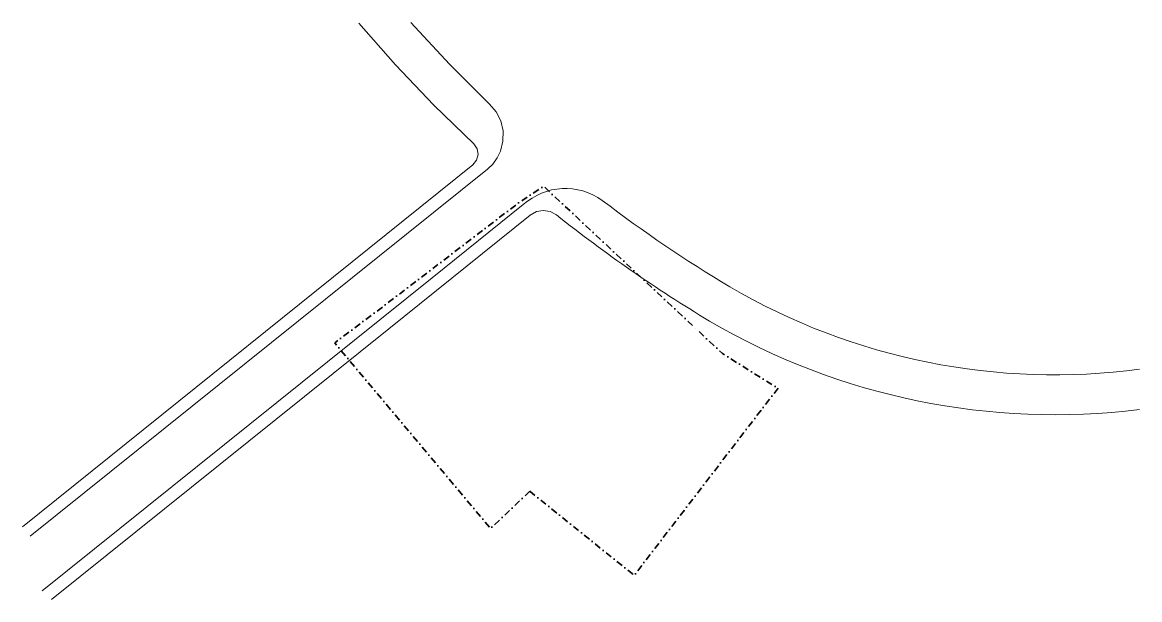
# Model space of a CAD drawing. Header units: millimetres. Extents: x 57982 to 191896, y -273897 to -204707.
import ezdxf

# ---------------------------------------------------------------- set-up
doc = ezdxf.new("R2010")
doc.units = ezdxf.units.MM
doc.header["$MEASUREMENT"] = 0
doc.linetypes.add('Dot & Dashed', pattern=[1675.694406, 793.75, -440.972222, 0, -440.972184])
doc.layers.add('A - Parcelat gjeodezike_Pen_No__8', color=7, linetype='Continuous', lineweight=35, true_color=0xa80f02)
doc.layers.add('A - Rrugë_Pen_No__1', color=7, linetype='Continuous', lineweight=13)

msp = doc.modelspace()

# ---------------------------------------------------------------- linework, layer by layer
at = {"layer": 'A - Parcelat gjeodezike_Pen_No__8', "color": 14, "linetype": 'Dot & Dashed', "lineweight": 35, "true_color": 0xa80f02, "flags": 128}
for points in [[(118804, -260913), (114090, -265374), (95417, -243124), (101206, -238775), (117348, -226435), (120451, -224347), (138940, -241638)], [(118804, -260913), (131057, -270775), (131307, -270990), (148580, -248521), (147799, -248115), (141889, -244396), (138940, -241638)]]:
    msp.add_lwpolyline(points, dxfattribs=at)
at = {"layer": 'A - Rrugë_Pen_No__1', "color": 7, "linetype": 'Continuous', "lineweight": 13}
for points in [[(102723, -209798), (98323, -204790)], [(104550, -204707), (109161, -209701)], [(107320, -214625), (102723, -209798)], [(109161, -209701), (113978, -214496)], [(112107, -219263), (107320, -214625)], [(113978, -214496), (114768, -215434)], [(114768, -215434), (115316, -216530)], [(115316, -216530), (115592, -217724)], [(115592, -217724), (115581, -218951)], [(112492, -219851), (112107, -219263)], [(115581, -218951), (115284, -220139)], [(112430, -221225), (112606, -220544)], [(112606, -220544), (112492, -219851)], [(114362, -221686), (114891, -220954)], [(114891, -220954), (115284, -220139)], [(57982, -265157), (111993, -221776)], [(111993, -221776), (112430, -221225)], [(113714, -222317), (114362, -221686)], [(58936, -266305), (113714, -222317)], [(107117, -235311), (60369, -272858)], [(101896, -241429), (61470, -273897)]]:
    msp.add_lwpolyline(points, dxfattribs=at)
for points in [[(191896, -246281, -0.1666227), (142771, -236419, -0.0269692), (127495, -226059, 0.3549046), (118018, -226556), (107117, -235311)], [(191896, -251105, -0.1652774), (140351, -240506, -0.0329305), (121989, -227786), (121252, -227381), (120422, -227245), (119594, -227391), (118861, -227803), (101896, -241429)]]:
    msp.add_lwpolyline(points, format="xyb", dxfattribs=at)

doc.saveas('drawing.dxf')
